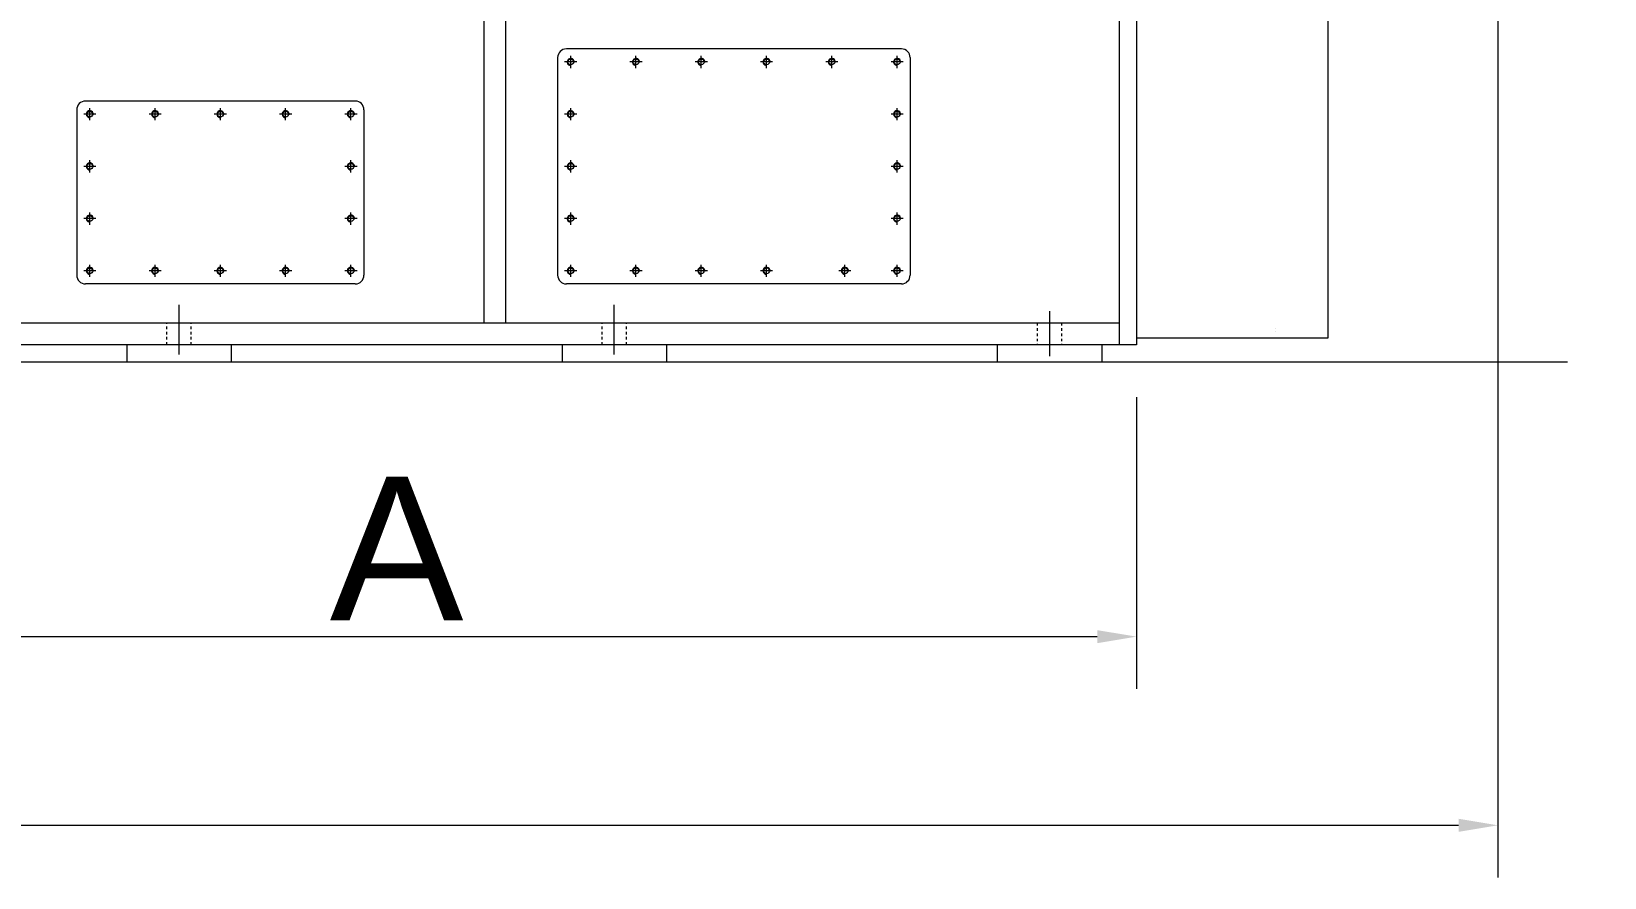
# Model space of a CAD drawing. Header units: millimetres. Extents: x 2 to 559190, y 2 to 426051.
# Drawn here: x 476015 to 521920, y 202391 to 227083 of the extents above; entities that cross this region are included whole.
import ezdxf

# ---------------------------------------------------------------- set-up
doc = ezdxf.new("R2010")
doc.units = ezdxf.units.MM
doc.header["$LTSCALE"] = 25.4
doc.linetypes.add('CENTER', pattern=[50.8, 31.75, -6.35, 6.35, -6.35])
doc.linetypes.add('EB_DASH', pattern=[6, 3, -3])
doc.layers.get('Defpoints').update_dxf_attribs({"lineweight": 5})
for name, color, linetype, lineweight in [('CAXA0', 7, 'Continuous', 5), ('CAXA1', 5, 'CENTER', 5), ('CAXA2', 6, 'EB_DASH', 5)]:
    doc.layers.add(name, color=color, linetype=linetype, lineweight=lineweight)
doc.styles.add('Roman', font='arial.ttf')
doc.styles.get("Standard").update_dxf_attribs({"font": 'arial.ttf'})
doc.dimstyles.new('ISO-25', dxfattribs={"dimscale": 30, "dimtxt": 38.1, "dimasz": 38.1, "dimexe": 50.8, "dimexo": 50.8, "dimgap": 15.875, "dimtad": 1, "dimtih": 1, "dimtoh": 1, "dimdec": 1, "dimlfac": 0.03937, "dimdsep": 46, "dimtxsty": 'Standard', "dimcen": 63.5, "dimclrd": 7, "dimclre": 7, "dimclrt": 7, "dimadec": 0, "dimazin": 0, "dimtfac": 1, "dimtdec": 1, "dimtmove": 0, "dimatfit": 3, "dimfxl": 25.4, "dimlwd": 5, "dimlwe": 5, "dimarcsym": 0})

# ---------------------------------------------------------------- blocks, each defined once
blk = doc.blocks.new('*D17')
at = {"color": 7, "linetype": 'Continuous', "lineweight": 5, "transparency": 16777216}
for p, q in [((511944, 259975), (529697, 259975)), ((528173, 258832), (528173, 245800)), ((528173, 218573), (528173, 240568)), ((522361, 217430), (529697, 217430))]:
    blk.add_line(p, q, dxfattribs=at)
at = {"color": 7, "transparency": 16777216}
for points in [[(527982, 258832), (528363, 258832), (528173, 259975)], [(527982, 218573), (528363, 218573), (528173, 217430)]]:
    blk.add_solid(points, dxfattribs=at)
at = {"layer": 'Defpoints', "color": 0, "transparency": 16777216}
for p in [(510420, 259975), (528173, 259975), (520837, 217430)]:
    blk.add_point(p, dxfattribs=at)
at = {"color": 7, "lineweight": 5, "transparency": 16777216, "insert": (528173, 243184), "char_height": 4191, "attachment_point": 5, "style": 'Roman'}
blk.add_mtext('1675', dxfattribs=at)
blk = doc.blocks.new('*D7')
at = {"color": 7, "linetype": 'Continuous', "lineweight": 5, "transparency": 16777216}
for p, q in [((465081, 216415), (465081, 207897)), ((508261, 216414), (508261, 207897)), ((466224, 209421), (507118, 209421))]:
    blk.add_line(p, q, dxfattribs=at)
at = {"color": 7, "transparency": 16777216}
for points in [[(466224, 209611), (466224, 209230), (465081, 209421)], [(507118, 209611), (507118, 209230), (508261, 209421)]]:
    blk.add_solid(points, dxfattribs=at)
at = {"layer": 'Defpoints', "color": 0, "transparency": 16777216}
for p in [(465081, 217939), (508261, 217938), (508261, 209421)]:
    blk.add_point(p, dxfattribs=at)
at = {"color": 7, "lineweight": 5, "transparency": 16777216, "insert": (486671, 211992), "char_height": 4191, "attachment_point": 5, "style": 'Roman'}
blk.add_mtext('A', dxfattribs=at)
blk = doc.blocks.new('*D8')
at = {"color": 7, "linetype": 'Continuous', "lineweight": 5, "transparency": 16777216}
for p, q in [((518805, 231992), (518805, 202391)), ((409178, 226828), (409178, 202391)), ((410321, 203915), (517662, 203915))]:
    blk.add_line(p, q, dxfattribs=at)
at = {"color": 7, "transparency": 16777216}
for points in [[(410321, 204106), (410321, 203725), (409178, 203915)], [(517662, 204106), (517662, 203725), (518805, 203915)]]:
    blk.add_solid(points, dxfattribs=at)
at = {"layer": 'Defpoints', "color": 0, "transparency": 16777216}
for p in [(518805, 233516), (409178, 228352), (518805, 203915)]:
    blk.add_point(p, dxfattribs=at)
at = {"color": 7, "lineweight": 5, "transparency": 16777216, "insert": (462020, 206487), "char_height": 4191, "attachment_point": 5, "style": 'Roman'}
blk.add_mtext('B', dxfattribs=at)

msp = doc.modelspace()

# ---------------------------------------------------------------- linework, layer by layer
at = {"color": 7, "lineweight": 5}
for p, q in [((478797.23, 217938.53), (478797.26, 217433.15)), ((481845.23, 217938.69), (481845.26, 217433.32)), ((491497.23, 217938.44), (491497.26, 217433.07)), ((494545.23, 217938.61), (494545.26, 217433.24)), ((504197.23, 217938.4), (504197.26, 217433.03)), ((507245.23, 217938.57), (507245.26, 217433.19))]:
    msp.add_line(p, q, dxfattribs=at)
at = {"layer": 'CAXA0', "color": 7, "linetype": 'Continuous', "lineweight": 5}
for p, q in [((508261.34, 231781.57), (508261.34, 217938.49)), ((513849.17, 229495.56), (513849.17, 218128.71)), ((489211.23, 228860.53), (489211.23, 218573.53)), ((489846.23, 228860.53), (489846.23, 218573.53)), ((507753.24, 228860.53), (507753.24, 217938.53)), ((491370.23, 226320.53), (491370.23, 219970.53)), ((501403.23, 226574.53), (491624.23, 226574.53)), ((501339.56, 226574.4), (500501.36, 226574.4)), ((501339.58, 226574.5), (500501.38, 226574.5)), ((501657.23, 226320.53), (501657.23, 219970.53)), ((485464.73, 225050.53), (477590.73, 225050.53)), ((477336.73, 224796.53), (477336.73, 219970.53)), ((485718.73, 224796.53), (485718.73, 219970.53)), ((485464.73, 219716.53), (477590.73, 219716.53)), ((501403.23, 219716.53), (491624.23, 219716.53)), ((508261.24, 219856.41), (508261.24, 218445.44)), ((507753.24, 218573.53), (465081.23, 218573.53)), ((513849.17, 218128.71), (508261.23, 218128.71)), ((508261.11, 217938.39), (465081.23, 217938.53)), ((520836.89, 217430.42), (407184.11, 217430.42))]:
    msp.add_line(p, q, dxfattribs=at)
for centre in [(491751.23, 226193.53), (493656.23, 226193.53), (495561.23, 226193.53), (497466.23, 226193.53), (499371.23, 226193.53), (501276.23, 226193.53), (501276.25, 226193.62), (477717.73, 224669.53), (479622.73, 224669.53), (481527.73, 224669.53), (483432.73, 224669.53), (485337.73, 224669.53), (491751.23, 224669.53), (501276.23, 224669.53), (477717.73, 223145.53), (485337.73, 223145.53), (491751.23, 223145.53), (501276.23, 223145.53), (477717.73, 221621.53), (485337.73, 221621.53), (491751.23, 221621.53), (501276.23, 221621.53), (477717.73, 220097.53), (479622.73, 220097.53), (481527.73, 220097.53), (483432.73, 220097.53), (485337.73, 220097.53), (491751.23, 220097.53), (493656.23, 220097.53), (495561.23, 220097.53), (497466.23, 220097.53), (499752.23, 220097.53), (501276.23, 220097.53)]:
    msp.add_circle(centre, 84.41, dxfattribs=at)
for centre, radius, start, end in [((491624.23, 226320.53), 254, 90, 180), ((501403.23, 226320.53), 254, 0, 90), ((491751.23, 226193.53), 101.6, 350, 270), ((493656.23, 226193.53), 101.6, 350, 270), ((495561.23, 226193.53), 101.6, 350, 270), ((497466.23, 226193.53), 101.6, 350, 270), ((499371.23, 226193.53), 101.6, 350, 270), ((501276.23, 226193.53), 101.6, 350, 270), ((501276.25, 226193.62), 101.6, 350, 270), ((477590.73, 224796.53), 254, 90, 180), ((485464.73, 224796.53), 254, 0, 90), ((477717.73, 224669.53), 101.6, 350, 270), ((479622.73, 224669.53), 101.6, 350, 270), ((481527.73, 224669.53), 101.6, 350, 270), ((483432.73, 224669.53), 101.6, 350, 270), ((485337.73, 224669.53), 101.6, 350, 270), ((491751.23, 224669.53), 101.6, 350, 270), ((501276.23, 224669.53), 101.6, 350, 270), ((477717.73, 223145.53), 101.6, 350, 270), ((485337.73, 223145.53), 101.6, 350, 270), ((491751.23, 223145.53), 101.6, 350, 270), ((501276.23, 223145.53), 101.6, 350, 270), ((477717.73, 221621.53), 101.6, 350, 270), ((485337.73, 221621.53), 101.6, 350, 270), ((491751.23, 221621.53), 101.6, 350, 270), ((501276.23, 221621.53), 101.6, 350, 270), ((477590.73, 219970.53), 254, 180, 270), ((477717.73, 220097.53), 101.6, 350, 270), ((479622.73, 220097.53), 101.6, 350, 270), ((481527.73, 220097.53), 101.6, 350, 270), ((483432.73, 220097.53), 101.6, 350, 270), ((485337.73, 220097.53), 101.6, 350, 270), ((485464.73, 219970.53), 254, 270, 0), ((491624.23, 219970.53), 254, 180, 270), ((491751.23, 220097.53), 101.6, 350, 270), ((493656.23, 220097.53), 101.6, 350, 270), ((495561.23, 220097.53), 101.6, 350, 270), ((497466.23, 220097.53), 101.6, 350, 270), ((499752.23, 220097.53), 101.6, 350, 270), ((501276.23, 220097.53), 101.6, 350, 270), ((501403.23, 219970.53), 254, 270, 0)]:
    msp.add_arc(centre, radius, start, end, dxfattribs=at)
at = {"layer": 'CAXA1', "linetype": 'CENTER', "lineweight": 5, "ltscale": 3}
for p, q in [((491751.23, 226015.73), (491751.23, 226371.33)), ((493656.23, 226015.73), (493656.23, 226371.33)), ((495561.23, 226015.73), (495561.23, 226371.33)), ((497466.23, 226015.73), (497466.23, 226371.33)), ((499371.23, 226015.73), (499371.23, 226371.33)), ((501276.23, 226015.73), (501276.23, 226371.33)), ((501276.25, 226015.82), (501276.25, 226371.42)), ((491929.03, 226193.53), (491573.43, 226193.53)), ((493834.03, 226193.53), (493478.43, 226193.53)), ((495739.03, 226193.53), (495383.43, 226193.53)), ((497644.03, 226193.53), (497288.43, 226193.53)), ((499549.03, 226193.53), (499193.43, 226193.53)), ((501454.03, 226193.53), (501098.43, 226193.53)), ((501454.05, 226193.62), (501098.45, 226193.62)), ((477895.53, 224669.53), (477539.93, 224669.53)), ((477717.73, 224491.73), (477717.73, 224847.33)), ((479800.53, 224669.53), (479444.93, 224669.53)), ((479622.73, 224491.73), (479622.73, 224847.33)), ((481705.53, 224669.53), (481349.93, 224669.53)), ((481527.73, 224491.73), (481527.73, 224847.33)), ((483610.53, 224669.53), (483254.93, 224669.53)), ((483432.73, 224491.73), (483432.73, 224847.33)), ((485515.53, 224669.53), (485159.93, 224669.53)), ((485337.73, 224491.73), (485337.73, 224847.33)), ((491929.03, 224669.53), (491573.43, 224669.53)), ((491751.23, 224491.73), (491751.23, 224847.33)), ((501454.03, 224669.53), (501098.43, 224669.53)), ((501276.23, 224491.73), (501276.23, 224847.33)), ((477895.53, 223145.53), (477539.93, 223145.53)), ((477717.73, 222967.73), (477717.73, 223323.33)), ((485515.53, 223145.53), (485159.93, 223145.53)), ((485337.73, 222967.73), (485337.73, 223323.33)), ((491929.03, 223145.53), (491573.43, 223145.53)), ((491751.23, 222967.73), (491751.23, 223323.33)), ((501454.03, 223145.53), (501098.43, 223145.53)), ((501276.23, 222967.73), (501276.23, 223323.33)), ((477717.73, 221443.73), (477717.73, 221799.33)), ((485337.73, 221443.73), (485337.73, 221799.33)), ((491751.23, 221443.73), (491751.23, 221799.33)), ((501276.23, 221443.73), (501276.23, 221799.33)), ((477895.53, 221621.53), (477539.93, 221621.53)), ((485515.53, 221621.53), (485159.93, 221621.53)), ((491929.03, 221621.53), (491573.43, 221621.53)), ((501454.03, 221621.53), (501098.43, 221621.53)), ((477895.53, 220097.53), (477539.93, 220097.53)), ((477717.73, 219919.73), (477717.73, 220275.33)), ((479800.53, 220097.53), (479444.93, 220097.53)), ((479622.73, 219919.73), (479622.73, 220275.33)), ((481705.53, 220097.53), (481349.93, 220097.53)), ((481527.73, 219919.73), (481527.73, 220275.33)), ((483610.53, 220097.53), (483254.93, 220097.53)), ((483432.73, 219919.73), (483432.73, 220275.33)), ((485515.53, 220097.53), (485159.93, 220097.53)), ((485337.73, 219919.73), (485337.73, 220275.33)), ((491929.03, 220097.53), (491573.43, 220097.53)), ((491751.23, 219919.73), (491751.23, 220275.33)), ((493834.03, 220097.53), (493478.43, 220097.53)), ((493656.23, 219919.73), (493656.23, 220275.33)), ((495739.03, 220097.53), (495383.43, 220097.53)), ((495561.23, 219919.73), (495561.23, 220275.33)), ((497644.03, 220097.53), (497288.43, 220097.53)), ((497466.23, 219919.73), (497466.23, 220275.33)), ((499930.03, 220097.53), (499574.43, 220097.53)), ((499752.23, 219919.73), (499752.23, 220275.33)), ((501454.03, 220097.53), (501098.43, 220097.53)), ((501276.23, 219919.73), (501276.23, 220275.33)), ((477908.04, 219716.45), (477908.04, 219719.11)), ((480321.23, 217651.44), (480321.23, 219105.55)), ((493021.23, 217651.44), (493021.23, 219105.55)), ((505721.23, 218917.92), (505721.23, 217604.53))]:
    msp.add_line(p, q, dxfattribs=at)
at = {"layer": 'CAXA2', "color": 7, "linetype": 'EB_DASH', "lineweight": 5}
for p, q in [((479965.63, 217938.53), (479965.63, 218573.53)), ((480676.83, 217938.53), (480676.83, 218573.53)), ((492665.63, 217938.53), (492665.63, 218573.53)), ((493376.83, 217938.53), (493376.83, 218573.53)), ((505365.63, 218573.53), (505365.63, 217938.53)), ((506076.71, 218573.39), (506076.71, 217938.39)), ((506076.83, 218573.53), (506076.83, 217938.53)), ((512325.11, 218328.63), (512327.39, 218328.62)), ((512325.17, 218328.79), (512327.46, 218328.77)), ((512325.35, 218408.01), (512327.63, 218408))]:
    msp.add_line(p, q, dxfattribs=at)

# ---------------------------------------------------------------- dimensions: what is measured, and where the dimension line sits
at = {"color": 7, "lineweight": 5}
dim = msp.add_linear_dim(base=(528172.77, 259975.42), p1=(520836.89, 217430.42), p2=(510420.29, 259975.42), angle=90, dimstyle='ISO-25', override={"dimscale": 30, "dimtxt": 139.7, "dimpost": '\\X', "dimtxsty": 'Roman', "dimtmove": 1}, dxfattribs=at)
dim.commit()
dim.dimension.update_dxf_attribs({"geometry": '*D17', "text_midpoint": (528172.77, 243183.79), "dimtype": 160})
dim = msp.add_linear_dim(base=(518805.28, 203915.07), p1=(409178.06, 228352.42), p2=(518805.28, 233515.54), text='B', dimstyle='ISO-25', override={"dimscale": 30, "dimtxt": 139.7, "dimpost": '\\X', "dimtxsty": 'Roman', "dimtmove": 1}, dxfattribs=at)
dim.commit()
dim.dimension.update_dxf_attribs({"geometry": '*D8', "text_midpoint": (462019.74, 203915.07), "dimtype": 160})
dim = msp.add_linear_dim(base=(508261.34, 209420.61), p1=(465081.23, 217938.53), p2=(508261.34, 217938.49), text='A', dimstyle='ISO-25', override={"dimscale": 30, "dimtxt": 139.7, "dimpost": '\\X', "dimtxsty": 'Roman', "dimtmove": 1}, dxfattribs=at)
dim.commit()
dim.dimension.update_dxf_attribs({"geometry": '*D7', "text_midpoint": (486671.29, 211992.36)})

doc.saveas('drawing.dxf')
